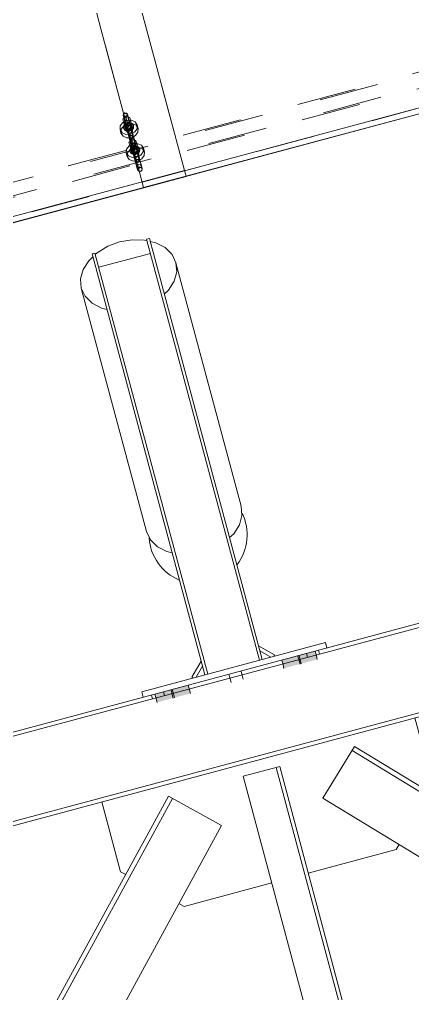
# Model space of a CAD drawing. Header units: millimetres. Extents: x -753 to 90, y 56274 to 56868.
# Drawn here: x -632.87 to -619.64, y 56662.28 to 56695.05 of the extents above; entities that cross this region are included whole.
import ezdxf

# ---------------------------------------------------------------- set-up
doc = ezdxf.new("R2010")
doc.units = ezdxf.units.MM
doc.linetypes.add('XKITLINE00', pattern=[0])
doc.linetypes.add('XKITLINE02', pattern=[4, 2, -2])
doc.layers.add('Parafuso', color=3, linetype='Continuous', lineweight=0)
doc.layers.add('Peça', color=2, linetype='Continuous', lineweight=0)

# ---------------------------------------------------------------- blocks, each defined once
blk = doc.blocks.new('*A625')
at = {"layer": 'Peça', "color": 1, "linetype": 'XKITLINE00', "lineweight": 0}
for p, q in [((-400.079, 56733.508), (-663.982, 56662.797)), ((-663.982, 56662.66), (-400.045, 56733.38)), ((-663.982, 56659.786), (-399.326, 56730.699)), ((-663.982, 56659.65), (-399.292, 56730.572))]:
    blk.add_line(p, q, dxfattribs=at)
blk = doc.blocks.new('*A712')
at = {"layer": 'Peça', "color": 4, "linetype": 'XKITLINE00', "lineweight": 0}
for p, q in [((-630.397, 56701.484), (-631.71, 56701.133)), ((-630.397, 56701.484), (-630.397, 56701.484)), ((-630.397, 56701.484), (-627.312, 56689.969)), ((-631.863, 56701.092), (-641.988, 56698.379)), ((-642.14, 56698.338), (-650.991, 56695.967)), ((-650.991, 56695.967), (-650.99, 56695.967)), ((-650.991, 56695.967), (-650.968, 56695.882)), ((-650.967, 56695.881), (-650.944, 56695.796)), ((-650.944, 56695.796), (-650.715, 56694.94)), ((-650.715, 56694.94), (-650.647, 56694.686)), ((-650.647, 56694.686), (-650.572, 56694.404)), ((-650.572, 56694.404), (-650.489, 56694.095)), ((-650.489, 56694.095), (-650.302, 56693.397)), ((-650.302, 56693.397), (-649.133, 56689.035)), ((-647.905, 56684.452), (-627.312, 56689.969)), ((-647.856, 56684.266), (-627.262, 56689.783)), ((-627.26, 56689.777), (-642.671, 56685.648)), ((-627.312, 56689.969), (-627.262, 56689.783)), ((-627.26, 56689.777), (-627.262, 56689.783)), ((-649.133, 56689.035), (-648.973, 56688.437)), ((-648.973, 56688.437), (-648.808, 56687.82)), ((-648.808, 56687.82), (-648.637, 56687.182)), ((-648.637, 56687.182), (-648.461, 56686.526)), ((-648.461, 56686.526), (-648.281, 56685.852)), ((-648.281, 56685.852), (-647.856, 56684.266)), ((-643.49, 56685.429), (-647.854, 56684.26)), ((-647.854, 56684.26), (-647.856, 56684.266))]:
    blk.add_line(p, q, dxfattribs=at)
at = {"layer": 'Peça', "color": 7, "linetype": 'XKITLINE02', "lineweight": 0}
for p, q in [((-630.389, 56701.456), (-627.312, 56689.969)), ((-630.306, 56701.146), (-650.9, 56695.629)), ((-631.71, 56701.133), (-631.863, 56701.092)), ((-641.988, 56698.379), (-642.14, 56698.338)), ((-650.983, 56695.939), (-650.967, 56695.881)), ((-650.914, 56695.681), (-650.715, 56694.94)), ((-650.399, 56693.759), (-650.302, 56693.397)), ((-650.198, 56693.009), (-649.133, 56689.035)), ((-647.904, 56684.445), (-627.31, 56689.962)), ((-627.262, 56689.783), (-627.26, 56689.777)), ((-642.671, 56685.648), (-643.49, 56685.429)), ((-647.856, 56684.266), (-647.854, 56684.26))]:
    blk.add_line(p, q, dxfattribs=at)
blk = doc.blocks.new('*A738')
at = {"layer": 'Peça', "color": 1, "linetype": 'XKITLINE00', "lineweight": 0}
for p, q in [((-627.853, 56668.916), (-638.268, 56649.86)), ((-638.129, 56649.784), (-627.714, 56668.84)), ((-626.063, 56667.938), (-627.853, 56668.916)), ((-626.063, 56667.938), (-636.478, 56648.881)), ((-636.478, 56648.881), (-638.268, 56649.86))]:
    blk.add_line(p, q, dxfattribs=at)
blk = doc.blocks.new('*A739')
at = {"layer": 'Peça', "color": 1, "linetype": 'XKITLINE00', "lineweight": 0}
for p, q in [((-622.652, 56668.852), (-621.59, 56670.594)), ((-621.673, 56670.459), (-603.125, 56659.162)), ((-603.043, 56659.298), (-621.59, 56670.594)), ((-604.104, 56657.556), (-622.652, 56668.852)), ((-604.104, 56657.556), (-603.043, 56659.298))]:
    blk.add_line(p, q, dxfattribs=at)
blk = doc.blocks.new('*A747')
at = {"layer": 'Peça', "color": 1, "linetype": 'XKITLINE00', "lineweight": 0}
for p, q in [((-628.491, 56687.686), (-628.588, 56687.66)), ((-628.588, 56687.66), (-624.792, 56673.494)), ((-628.491, 56687.686), (-624.695, 56673.52)), ((-630.423, 56687.169), (-630.326, 56687.195)), ((-630.423, 56687.169), (-626.627, 56673.003)), ((-630.326, 56687.195), (-626.531, 56673.029)), ((-630.198, 56686.717), (-628.46, 56687.182))]:
    blk.add_line(p, q, dxfattribs=at)
blk = doc.blocks.new('*A748')
at = {"layer": 'Peça', "color": 1, "linetype": 'XKITLINE00', "lineweight": 0}
for p, q in [((-629.898, 56687.422), (-629.495, 56687.571)), ((-629.495, 56687.571), (-629.073, 56687.643)), ((-629.073, 56687.643), (-628.658, 56687.633)), ((-628.658, 56687.633), (-628.575, 56687.613)), ((-628.464, 56687.587), (-628.28, 56687.543)), ((-628.28, 56687.543), (-627.964, 56687.377)), ((-630.314, 56687.148), (-630.252, 56687.206)), ((-630.252, 56687.206), (-629.898, 56687.422)), ((-627.964, 56687.377), (-627.732, 56687.148)), ((-627.732, 56687.148), (-627.6, 56686.871)), ((-630.725, 56686.637), (-630.534, 56686.939)), ((-630.534, 56686.939), (-630.396, 56687.069)), ((-627.6, 56686.871), (-627.576, 56686.565)), ((-625.404, 56678.675), (-627.6, 56686.871)), ((-630.811, 56686.323), (-630.725, 56686.637)), ((-627.576, 56686.565), (-627.662, 56686.25)), ((-630.787, 56686.017), (-630.811, 56686.323)), ((-627.662, 56686.25), (-627.853, 56685.949)), ((-630.655, 56685.74), (-630.787, 56686.017)), ((-628.591, 56677.821), (-630.787, 56686.017)), ((-627.853, 56685.949), (-627.991, 56685.818)), ((-630.423, 56685.511), (-630.655, 56685.74)), ((-630.107, 56685.345), (-630.423, 56685.511)), ((-629.922, 56685.301), (-630.107, 56685.345)), ((-625.38, 56678.368), (-625.404, 56678.675)), ((-625.466, 56678.054), (-625.38, 56678.368)), ((-625.657, 56677.753), (-625.466, 56678.054)), ((-628.591, 56677.821), (-628.459, 56677.544)), ((-625.794, 56677.622), (-625.657, 56677.753)), ((-628.459, 56677.544), (-628.227, 56677.314)), ((-628.227, 56677.314), (-627.911, 56677.149)), ((-627.911, 56677.149), (-627.726, 56677.105))]:
    blk.add_line(p, q, dxfattribs=at)
blk = doc.blocks.new('*A749')
at = {"layer": 'Parafuso', "color": 7, "linetype": 'XKITLINE02', "lineweight": 0}
for p, q in [((-623.207, 56673.722), (-623.173, 56673.595)), ((-622.801, 56673.831), (-622.767, 56673.704)), ((-628.017, 56672.434), (-627.983, 56672.306)), ((-628.423, 56672.325), (-628.389, 56672.197))]:
    blk.add_line(p, q, dxfattribs=at)
blk = doc.blocks.new('*A750')
at = {"layer": 'Parafuso', "color": 7, "linetype": 'XKITLINE02', "lineweight": 0}
for p, q in [((-623.207, 56673.722), (-623.173, 56673.595)), ((-622.801, 56673.831), (-622.767, 56673.704)), ((-628.017, 56672.434), (-627.983, 56672.306)), ((-628.423, 56672.325), (-628.389, 56672.197))]:
    blk.add_line(p, q, dxfattribs=at)
blk = doc.blocks.new('*A754')
at = {"layer": 'Peça', "color": 1, "linetype": 'XKITLINE00', "lineweight": 0}
for p, q in [((-624.82, 56673.984), (-624.278, 56673.671)), ((-624.773, 56673.811), (-624.405, 56673.598)), ((-624.278, 56673.671), (-624.304, 56673.625)), ((-627.064, 56672.924), (-626.751, 56673.466)), ((-626.917, 56672.925), (-626.705, 56673.293)), ((-627.018, 56672.898), (-627.064, 56672.924))]:
    blk.add_line(p, q, dxfattribs=at)
blk = doc.blocks.new('*A755')
at = {"layer": 'Peça', "color": 1, "linetype": 'XKITLINE00', "lineweight": 0}
for start, end in [(322.6823, 26.3736), (183.6257, 247.317)]:
    blk.add_arc((-626.854, 56677.714), 1.65, start, end, dxfattribs=at)
blk = doc.blocks.new('*A756')
at = {"layer": 'Peça', "color": 1, "linetype": 'XKITLINE00', "lineweight": 0}
for p, q in [((-622.57, 56674.09), (-628.752, 56672.433)), ((-622.521, 56673.906), (-622.57, 56674.09)), ((-628.703, 56672.25), (-628.752, 56672.433))]:
    blk.add_line(p, q, dxfattribs=at)
blk = doc.blocks.new('*A846')
at = {"layer": 'Parafuso'}
for points in [[(-628.267, 56672.201), (-628.308, 56672.356), (-627.767, 56672.501), (-627.726, 56672.346)], [(-627.685, 56672.357), (-627.727, 56672.511), (-627.186, 56672.656), (-627.145, 56672.502)], [(-627.652, 56672.234), (-627.685, 56672.357), (-627.145, 56672.502), (-627.112, 56672.379)], [(-628.234, 56672.078), (-628.267, 56672.201), (-627.726, 56672.346), (-627.693, 56672.223)]]:
    blk.add_hatch(color=7, dxfattribs=at).paths.add_polyline_path(points, flags=17)
at = {"layer": 'Parafuso', "color": 7, "linetype": 'XKITLINE00', "lineweight": 0}
for p, q in [((-627.767, 56672.501), (-627.726, 56672.346)), ((-627.727, 56672.511), (-627.685, 56672.357)), ((-627.186, 56672.656), (-627.145, 56672.502)), ((-627.145, 56672.502), (-627.112, 56672.379)), ((-628.308, 56672.356), (-628.267, 56672.201)), ((-628.267, 56672.201), (-628.234, 56672.078)), ((-627.726, 56672.346), (-627.693, 56672.223)), ((-627.685, 56672.357), (-627.652, 56672.234))]:
    blk.add_line(p, q, dxfattribs=at)
blk = doc.blocks.new('*A878')
at = {"layer": 'Peça', "color": 1, "linetype": 'XKITLINE00', "lineweight": 0}
for p, q in [((-618.924, 56669.205), (-619.554, 56671.554)), ((-619.028, 56669.034), (-618.924, 56669.205)), ((-630.097, 56668.729), (-629.468, 56666.38)), ((-623.147, 56666.329), (-620.193, 56667.121)), ((-620.193, 56667.121), (-620.089, 56667.291)), ((-629.468, 56666.38), (-629.292, 56666.284)), ((-627.326, 56665.209), (-624.373, 56666.001)), ((-627.502, 56665.305), (-627.326, 56665.209))]:
    blk.add_line(p, q, dxfattribs=at)
blk = doc.blocks.new('*A895')
at = {"layer": 'Peça', "color": 7, "linetype": 'XKITLINE02', "lineweight": 0}
for p, q in [((-605.364, 56697.008), (-642.842, 56686.966)), ((-642.815, 56687.02), (-605.414, 56697.04)), ((-605.416, 56697.017), (-605.398, 56697.028)), ((-605.382, 56696.981), (-605.416, 56697.017)), ((-605.414, 56697.04), (-605.393, 56697.008)), ((-605.398, 56697.028), (-605.414, 56697.04)), ((-605.414, 56697.04), (-605.369, 56697.029)), ((-605.393, 56697.008), (-605.409, 56696.99)), ((-605.409, 56696.99), (-605.372, 56696.944)), ((-605.393, 56696.933), (-605.382, 56696.981)), ((-605.372, 56696.944), (-605.381, 56696.886)), ((-605.243, 56696.556), (-605.369, 56697.029)), ((-605.393, 56696.933), (-605.365, 56696.906)), ((-605.381, 56696.886), (-605.353, 56696.857)), ((-605.352, 56696.809), (-605.365, 56696.906)), ((-605.353, 56696.857), (-605.338, 56696.755)), ((-605.314, 56696.713), (-605.352, 56696.809)), ((-605.338, 56696.755), (-605.301, 56696.664)), ((-605.324, 56696.674), (-605.314, 56696.713)), ((-605.287, 56696.628), (-605.324, 56696.674)), ((-605.301, 56696.664), (-605.312, 56696.627)), ((-605.312, 56696.627), (-605.277, 56696.591)), ((-605.296, 56696.57), (-605.287, 56696.628)), ((-605.248, 56696.577), (-642.727, 56686.536)), ((-642.676, 56686.503), (-605.276, 56696.524)), ((-605.296, 56696.57), (-605.274, 56696.563)), ((-605.277, 56696.591), (-605.289, 56696.543)), ((-605.289, 56696.543), (-605.268, 56696.542)), ((-605.276, 56696.524), (-605.274, 56696.563)), ((-605.276, 56696.524), (-605.243, 56696.556)), ((-605.268, 56696.542), (-605.276, 56696.524)), ((-642.848, 56686.987), (-642.815, 56687.02)), ((-642.848, 56686.987), (-642.721, 56686.515)), ((-642.815, 56687.02), (-642.822, 56687.001)), ((-642.822, 56687.001), (-642.801, 56687.001)), ((-642.817, 56686.981), (-642.815, 56687.02)), ((-642.794, 56686.974), (-642.817, 56686.981)), ((-642.801, 56687.001), (-642.813, 56686.952)), ((-642.813, 56686.952), (-642.778, 56686.916)), ((-642.803, 56686.915), (-642.794, 56686.974)), ((-642.766, 56686.869), (-642.803, 56686.915)), ((-642.778, 56686.916), (-642.789, 56686.879)), ((-642.789, 56686.879), (-642.753, 56686.789)), ((-642.776, 56686.83), (-642.766, 56686.869)), ((-642.738, 56686.734), (-642.776, 56686.83)), ((-642.753, 56686.789), (-642.738, 56686.686)), ((-642.725, 56686.637), (-642.738, 56686.734)), ((-642.738, 56686.686), (-642.709, 56686.658)), ((-642.727, 56686.536), (-642.731, 56686.553)), ((-642.697, 56686.611), (-642.725, 56686.637)), ((-642.721, 56686.515), (-642.676, 56686.503)), ((-642.709, 56686.658), (-642.718, 56686.599)), ((-642.718, 56686.599), (-642.681, 56686.553)), ((-642.709, 56686.562), (-642.697, 56686.611)), ((-642.674, 56686.526), (-642.709, 56686.562)), ((-642.681, 56686.553), (-642.697, 56686.536)), ((-642.697, 56686.536), (-642.676, 56686.503)), ((-642.692, 56686.515), (-642.674, 56686.526)), ((-642.676, 56686.503), (-642.692, 56686.515))]:
    blk.add_line(p, q, dxfattribs=at)
blk = doc.blocks.new('*A898')
at = {"layer": 'Peça', "color": 7, "linetype": 'XKITLINE02', "lineweight": 0}
for p, q in [((-605.364, 56697.008), (-642.842, 56686.966)), ((-642.815, 56687.02), (-605.414, 56697.04)), ((-605.398, 56697.028), (-605.416, 56697.017)), ((-605.416, 56697.017), (-605.382, 56696.981)), ((-605.414, 56697.04), (-605.398, 56697.028)), ((-605.393, 56697.008), (-605.414, 56697.04)), ((-605.414, 56697.04), (-605.369, 56697.029)), ((-605.409, 56696.99), (-605.393, 56697.008)), ((-605.372, 56696.944), (-605.409, 56696.99)), ((-605.382, 56696.981), (-605.393, 56696.933)), ((-605.381, 56696.886), (-605.372, 56696.944)), ((-605.243, 56696.556), (-605.369, 56697.029)), ((-605.393, 56696.933), (-605.365, 56696.906)), ((-605.353, 56696.857), (-605.381, 56696.886)), ((-605.365, 56696.906), (-605.352, 56696.809)), ((-605.338, 56696.755), (-605.353, 56696.857)), ((-605.352, 56696.809), (-605.314, 56696.713)), ((-605.301, 56696.664), (-605.338, 56696.755)), ((-605.314, 56696.713), (-605.324, 56696.674)), ((-605.324, 56696.674), (-605.287, 56696.628)), ((-605.312, 56696.627), (-605.301, 56696.664)), ((-605.277, 56696.591), (-605.312, 56696.627)), ((-605.287, 56696.628), (-605.296, 56696.57)), ((-605.248, 56696.577), (-642.727, 56686.536)), ((-642.676, 56686.503), (-605.276, 56696.524)), ((-605.296, 56696.57), (-605.274, 56696.563)), ((-605.289, 56696.543), (-605.277, 56696.591)), ((-605.268, 56696.542), (-605.289, 56696.543)), ((-605.274, 56696.563), (-605.276, 56696.524)), ((-605.276, 56696.524), (-605.243, 56696.556)), ((-605.276, 56696.524), (-605.268, 56696.542)), ((-642.848, 56686.987), (-642.815, 56687.02)), ((-642.848, 56686.987), (-642.721, 56686.515)), ((-642.822, 56687.001), (-642.815, 56687.02)), ((-642.801, 56687.001), (-642.822, 56687.001)), ((-642.815, 56687.02), (-642.817, 56686.981)), ((-642.817, 56686.981), (-642.794, 56686.974)), ((-642.813, 56686.952), (-642.801, 56687.001)), ((-642.779, 56686.916), (-642.813, 56686.952)), ((-642.794, 56686.974), (-642.803, 56686.915)), ((-642.803, 56686.915), (-642.766, 56686.869)), ((-642.789, 56686.879), (-642.779, 56686.916)), ((-642.753, 56686.788), (-642.789, 56686.879)), ((-642.766, 56686.869), (-642.776, 56686.83)), ((-642.776, 56686.83), (-642.738, 56686.734)), ((-642.738, 56686.686), (-642.753, 56686.788)), ((-642.738, 56686.734), (-642.725, 56686.637)), ((-642.709, 56686.658), (-642.738, 56686.686)), ((-642.725, 56686.637), (-642.697, 56686.611)), ((-642.721, 56686.515), (-642.676, 56686.503)), ((-642.718, 56686.599), (-642.709, 56686.658)), ((-642.681, 56686.553), (-642.718, 56686.599)), ((-642.697, 56686.611), (-642.709, 56686.562)), ((-642.709, 56686.562), (-642.674, 56686.526)), ((-642.697, 56686.536), (-642.681, 56686.553)), ((-642.676, 56686.503), (-642.697, 56686.536)), ((-642.674, 56686.526), (-642.692, 56686.515)), ((-642.692, 56686.515), (-642.676, 56686.503))]:
    blk.add_line(p, q, dxfattribs=at)
blk = doc.blocks.new('*A937')
at = {"layer": 'Peça', "color": 1, "linetype": 'XKITLINE00', "lineweight": 0}
for p, q in [((-625.335, 56669.591), (-624.109, 56669.92)), ((-619.8, 56653.35), (-624.231, 56669.887)), ((-619.678, 56653.383), (-624.109, 56669.92)), ((-620.904, 56653.054), (-625.335, 56669.591)), ((-620.904, 56653.054), (-619.678, 56653.383))]:
    blk.add_line(p, q, dxfattribs=at)
blk = doc.blocks.new('*A945')
at = {"layer": 'Parafuso', "color": 7, "linetype": 'XKITLINE02', "lineweight": 0}
for p, q in [((-625.815, 56673.024), (-625.774, 56672.869)), ((-625.815, 56673.024), (-625.774, 56672.869)), ((-625.409, 56673.132), (-625.368, 56672.978)), ((-625.409, 56673.132), (-625.368, 56672.978)), ((-625.774, 56672.869), (-625.741, 56672.746)), ((-625.774, 56672.869), (-625.741, 56672.746)), ((-625.368, 56672.978), (-625.335, 56672.855)), ((-625.368, 56672.978), (-625.335, 56672.855))]:
    blk.add_line(p, q, dxfattribs=at)
blk = doc.blocks.new('*A946')
at = {"layer": 'Parafuso', "color": 7, "linetype": 'XKITLINE02', "lineweight": 0}
for p, q in [((-625.815, 56673.024), (-625.774, 56672.869)), ((-625.815, 56673.024), (-625.774, 56672.869)), ((-625.409, 56673.132), (-625.368, 56672.978)), ((-625.409, 56673.132), (-625.368, 56672.978)), ((-625.774, 56672.869), (-625.741, 56672.746)), ((-625.774, 56672.869), (-625.741, 56672.746)), ((-625.368, 56672.978), (-625.335, 56672.855)), ((-625.368, 56672.978), (-625.335, 56672.855))]:
    blk.add_line(p, q, dxfattribs=at)
blk = doc.blocks.new('*A948')
at = {"layer": 'Parafuso'}
for points in [[(-622.916, 56673.8), (-622.875, 56673.646), (-623.416, 56673.501), (-623.457, 56673.655)], [(-623.498, 56673.645), (-623.456, 56673.49), (-623.997, 56673.345), (-624.038, 56673.5)], [(-623.456, 56673.49), (-623.423, 56673.367), (-623.964, 56673.222), (-623.997, 56673.345)], [(-622.875, 56673.646), (-622.842, 56673.523), (-623.383, 56673.378), (-623.416, 56673.501)]]:
    blk.add_hatch(color=7, dxfattribs=at).paths.add_polyline_path(points, flags=17)
at = {"layer": 'Parafuso', "color": 7, "linetype": 'XKITLINE00', "lineweight": 0}
for p, q in [((-622.916, 56673.8), (-622.875, 56673.646)), ((-624.038, 56673.5), (-623.997, 56673.345)), ((-623.997, 56673.345), (-623.964, 56673.222)), ((-623.498, 56673.645), (-623.456, 56673.49)), ((-623.457, 56673.655), (-623.416, 56673.501)), ((-623.456, 56673.49), (-623.423, 56673.367)), ((-623.416, 56673.501), (-623.383, 56673.378)), ((-622.875, 56673.646), (-622.842, 56673.523))]:
    blk.add_line(p, q, dxfattribs=at)
blk = doc.blocks.new('*A980')
at = {"layer": 'Peça', "color": 4, "linetype": 'XKITLINE00', "lineweight": 0}
for p, q in [((-629.168, 56691.122), (-629.179, 56691.074)), ((-629.179, 56691.074), (-629.128, 56690.885)), ((-629.179, 56691.074), (-629.145, 56691.038)), ((-629.119, 56691.154), (-629.168, 56691.122)), ((-629.161, 56691.079), (-629.152, 56691.115)), ((-629.135, 56691.052), (-629.161, 56691.079)), ((-629.152, 56691.115), (-629.115, 56691.139)), ((-629.091, 56691.049), (-629.135, 56691.052)), ((-629.06, 56691.151), (-629.119, 56691.154)), ((-629.115, 56691.139), (-629.07, 56691.137)), ((-629.053, 56691.074), (-629.091, 56691.049)), ((-629.087, 56691.035), (-629.037, 56691.067)), ((-629.07, 56691.137), (-629.045, 56691.11)), ((-629.026, 56691.115), (-629.06, 56691.151)), ((-629.045, 56691.11), (-629.053, 56691.074)), ((-629.037, 56691.067), (-629.026, 56691.115)), ((-629.026, 56691.115), (-628.976, 56690.926)), ((-629.145, 56691.038), (-629.087, 56691.035))]:
    blk.add_line(p, q, dxfattribs=at)
at = {"layer": 'Peça', "color": 7, "linetype": 'XKITLINE02', "lineweight": 0}
for p, q in [((-629.161, 56691.079), (-628.949, 56690.289)), ((-629.045, 56691.11), (-628.833, 56690.32)), ((-629.128, 56690.973), (-629.139, 56690.925)), ((-629.139, 56690.925), (-628.891, 56689.999)), ((-629.139, 56690.925), (-629.106, 56690.89)), ((-629.079, 56691.005), (-629.128, 56690.973)), ((-629.128, 56690.885), (-629.022, 56690.487)), ((-629.106, 56690.89), (-629.047, 56690.887)), ((-629.02, 56691.002), (-629.079, 56691.005)), ((-629.047, 56690.887), (-628.998, 56690.918)), ((-628.987, 56690.966), (-629.02, 56691.002)), ((-628.998, 56690.918), (-628.987, 56690.966)), ((-628.987, 56690.966), (-628.738, 56690.04)), ((-628.976, 56690.926), (-628.869, 56690.528)), ((-628.949, 56690.289), (-628.947, 56690.297)), ((-628.949, 56690.289), (-628.923, 56690.261)), ((-628.947, 56690.297), (-628.94, 56690.325)), ((-628.903, 56690.349), (-628.94, 56690.325)), ((-628.923, 56690.261), (-628.879, 56690.259)), ((-628.858, 56690.347), (-628.903, 56690.349)), ((-628.883, 56690.059), (-628.891, 56689.999)), ((-628.835, 56690.096), (-628.883, 56690.059)), ((-628.879, 56690.259), (-628.841, 56690.283)), ((-628.839, 56690.326), (-628.858, 56690.347)), ((-628.841, 56690.283), (-628.833, 56690.32)), ((-628.833, 56690.32), (-628.839, 56690.326)), ((-628.775, 56690.088), (-628.835, 56690.096)), ((-628.738, 56690.04), (-628.775, 56690.088)), ((-628.738, 56690.04), (-628.743, 56690.059)), ((-628.891, 56689.999), (-628.896, 56690.018)), ((-628.854, 56689.952), (-628.891, 56689.999)), ((-628.854, 56689.952), (-628.794, 56689.944)), ((-628.794, 56689.944), (-628.746, 56689.981)), ((-628.746, 56689.981), (-628.738, 56690.04))]:
    blk.add_line(p, q, dxfattribs=at)
blk = doc.blocks.new('*A981')
at = {"layer": 'Peça', "color": 7, "linetype": 'XKITLINE02', "lineweight": 0}
for p, q in [((-629.381, 56691.828), (-629.37, 56691.878)), ((-629.381, 56691.828), (-628.889, 56689.993)), ((-629.347, 56691.79), (-629.381, 56691.828)), ((-629.37, 56691.878), (-629.321, 56691.91)), ((-629.354, 56691.871), (-629.363, 56691.833)), ((-629.165, 56691.095), (-629.363, 56691.833)), ((-629.363, 56691.833), (-629.337, 56691.804)), ((-629.317, 56691.895), (-629.354, 56691.871)), ((-629.288, 56691.787), (-629.347, 56691.79)), ((-629.337, 56691.804), (-629.292, 56691.802)), ((-629.321, 56691.91), (-629.262, 56691.907)), ((-629.273, 56691.893), (-629.317, 56691.895)), ((-629.292, 56691.802), (-629.255, 56691.826)), ((-629.239, 56691.819), (-629.288, 56691.787)), ((-629.247, 56691.864), (-629.273, 56691.893)), ((-629.262, 56691.907), (-629.228, 56691.869)), ((-629.255, 56691.826), (-629.247, 56691.864)), ((-629.049, 56691.126), (-629.247, 56691.864)), ((-629.228, 56691.869), (-629.239, 56691.819)), ((-629.228, 56691.869), (-628.737, 56690.034)), ((-629.165, 56691.095), (-629.157, 56691.133)), ((-629.139, 56691.066), (-629.165, 56691.095)), ((-629.157, 56691.133), (-629.119, 56691.157)), ((-629.094, 56691.063), (-629.139, 56691.066)), ((-629.119, 56691.157), (-629.075, 56691.154)), ((-629.057, 56691.088), (-629.094, 56691.063)), ((-629.075, 56691.154), (-629.049, 56691.126)), ((-629.049, 56691.126), (-629.057, 56691.088)), ((-628.915, 56690.088), (-628.904, 56690.138)), ((-628.881, 56690.05), (-628.915, 56690.088)), ((-628.904, 56690.138), (-628.855, 56690.17)), ((-628.833, 56690.089), (-628.881, 56690.052)), ((-628.855, 56690.17), (-628.796, 56690.167)), ((-628.773, 56690.081), (-628.833, 56690.089)), ((-628.773, 56690.079), (-628.822, 56690.047)), ((-628.796, 56690.167), (-628.762, 56690.129)), ((-628.762, 56690.129), (-628.773, 56690.079)), ((-628.737, 56690.034), (-628.773, 56690.081)), ((-628.881, 56690.052), (-628.889, 56689.993)), ((-628.889, 56689.993), (-628.853, 56689.946)), ((-628.822, 56690.047), (-628.881, 56690.05)), ((-628.853, 56689.946), (-628.793, 56689.938)), ((-628.793, 56689.938), (-628.745, 56689.975)), ((-628.745, 56689.975), (-628.737, 56690.034))]:
    blk.add_line(p, q, dxfattribs=at)
blk = doc.blocks.new('*A989')
at = {"layer": 'Peça', "color": 4, "linetype": 'XKITLINE00', "lineweight": 0}
for p, q in [((-629.147, 56690.954), (-629.182, 56690.926)), ((-629.182, 56690.926), (-629.154, 56690.822)), ((-629.024, 56690.801), (-629.154, 56690.822)), ((-629.154, 56690.822), (-629.121, 56690.7)), ((-629.024, 56690.801), (-628.922, 56690.884)), ((-628.991, 56690.68), (-629.024, 56690.801)), ((-628.994, 56690.995), (-628.95, 56690.988)), ((-628.889, 56690.763), (-628.991, 56690.68)), ((-628.95, 56690.988), (-628.889, 56690.763)), ((-628.991, 56690.68), (-629.121, 56690.7))]:
    blk.add_line(p, q, dxfattribs=at)
at = {"layer": 'Peça', "color": 7, "linetype": 'XKITLINE02', "lineweight": 0}
for p, q in [((-629.149, 56690.804), (-629.047, 56690.888)), ((-629.08, 56691.009), (-629.147, 56690.954)), ((-629.047, 56690.888), (-629.08, 56691.009)), ((-629.08, 56691.009), (-628.994, 56690.995)), ((-629.047, 56690.888), (-628.917, 56690.867))]:
    blk.add_line(p, q, dxfattribs=at)
blk = doc.blocks.new('*A990')
at = {"layer": 'Peça', "color": 7, "linetype": 'XKITLINE02', "lineweight": 0}
for p, q in [((-629.047, 56690.888), (-629.149, 56690.804)), ((-629.121, 56690.7), (-629.149, 56690.804)), ((-629.149, 56690.804), (-629.121, 56690.7)), ((-629.117, 56690.683), (-629.015, 56690.766)), ((-629.015, 56690.766), (-629.047, 56690.888)), ((-628.917, 56690.867), (-629.047, 56690.888)), ((-629.015, 56690.766), (-628.885, 56690.745)), ((-628.917, 56690.867), (-628.889, 56690.763))]:
    blk.add_line(p, q, dxfattribs=at)
at = {"layer": 'Peça', "color": 4, "linetype": 'XKITLINE00', "lineweight": 0}
for p, q in [((-628.991, 56690.68), (-628.889, 56690.763)), ((-628.889, 56690.763), (-628.857, 56690.641)), ((-628.991, 56690.68), (-629.121, 56690.7)), ((-629.121, 56690.7), (-629.089, 56690.579)), ((-628.959, 56690.558), (-629.089, 56690.579)), ((-628.959, 56690.558), (-628.991, 56690.68)), ((-628.857, 56690.641), (-628.959, 56690.558))]:
    blk.add_line(p, q, dxfattribs=at)
blk = doc.blocks.new('*A991')
at = {"layer": 'Peça', "color": 4, "linetype": 'XKITLINE00', "lineweight": 0}
for p, q in [((-629.125, 56690.715), (-629.146, 56690.688)), ((-628.893, 56690.777), (-628.862, 56690.764)), ((-628.823, 56690.706), (-628.862, 56690.764)), ((-629.146, 56690.688), (-629.151, 56690.618)), ((-629.146, 56690.599), (-629.151, 56690.618)), ((-629.151, 56690.618), (-629.112, 56690.56)), ((-629.107, 56690.541), (-629.146, 56690.599)), ((-629.112, 56690.56), (-629.039, 56690.529)), ((-629.034, 56690.51), (-629.107, 56690.541)), ((-629.039, 56690.529), (-628.953, 56690.534)), ((-628.947, 56690.515), (-629.034, 56690.51)), ((-628.953, 56690.534), (-628.875, 56690.573)), ((-628.87, 56690.554), (-628.947, 56690.515)), ((-628.875, 56690.573), (-628.827, 56690.636)), ((-628.822, 56690.617), (-628.87, 56690.554)), ((-628.827, 56690.636), (-628.823, 56690.706)), ((-628.817, 56690.687), (-628.823, 56690.706)), ((-628.817, 56690.687), (-628.822, 56690.617))]:
    blk.add_line(p, q, dxfattribs=at)
at = {"layer": 'Peça', "color": 7, "linetype": 'XKITLINE02', "lineweight": 0}
for p, q in [((-629.141, 56690.668), (-629.093, 56690.731)), ((-629.098, 56690.75), (-629.125, 56690.715)), ((-629.021, 56690.79), (-629.098, 56690.75)), ((-629.093, 56690.731), (-629.016, 56690.77)), ((-629.046, 56690.709), (-629.028, 56690.718)), ((-629.028, 56690.718), (-629.005, 56690.73)), ((-628.934, 56690.794), (-629.021, 56690.79)), ((-629.016, 56690.77), (-628.929, 56690.775)), ((-629.005, 56690.73), (-628.959, 56690.732)), ((-628.959, 56690.732), (-628.921, 56690.716)), ((-628.934, 56690.794), (-628.893, 56690.777)), ((-628.929, 56690.775), (-628.856, 56690.744)), ((-628.921, 56690.716), (-628.9, 56690.685)), ((-628.856, 56690.744), (-628.817, 56690.687)), ((-629.146, 56690.599), (-629.141, 56690.668)), ((-629.074, 56690.639), (-629.071, 56690.676)), ((-629.068, 56690.619), (-629.074, 56690.639)), ((-629.053, 56690.608), (-629.074, 56690.639)), ((-629.071, 56690.676), (-629.046, 56690.709)), ((-629.066, 56690.656), (-629.068, 56690.619)), ((-629.068, 56690.619), (-629.048, 56690.589)), ((-629.041, 56690.689), (-629.066, 56690.656)), ((-629.015, 56690.592), (-629.053, 56690.608)), ((-629.048, 56690.589), (-629.009, 56690.572)), ((-629.041, 56690.689), (-629.023, 56690.698)), ((-629.023, 56690.698), (-629, 56690.71)), ((-628.969, 56690.594), (-629.015, 56690.592)), ((-629.009, 56690.572), (-628.963, 56690.575)), ((-628.954, 56690.713), (-629, 56690.71)), ((-628.928, 56690.615), (-628.969, 56690.594)), ((-628.963, 56690.575), (-628.922, 56690.596)), ((-628.915, 56690.696), (-628.954, 56690.713)), ((-628.902, 56690.648), (-628.928, 56690.615)), ((-628.922, 56690.596), (-628.897, 56690.629)), ((-628.895, 56690.666), (-628.915, 56690.696)), ((-628.9, 56690.685), (-628.902, 56690.648)), ((-628.895, 56690.666), (-628.9, 56690.685)), ((-628.897, 56690.629), (-628.895, 56690.666))]:
    blk.add_line(p, q, dxfattribs=at)
blk = doc.blocks.new('*A1018')
at = {"layer": 'Peça', "color": 4, "linetype": 'XKITLINE00', "lineweight": 0}
for p, q in [((-611.308, 56706.598), (-621.433, 56703.886)), ((-611.231, 56706.613), (-608.565, 56696.661)), ((-621.585, 56703.845), (-631.71, 56701.133)), ((-631.825, 56701.096), (-631.803, 56701.016)), ((-631.803, 56701.015), (-631.75, 56700.815)), ((-631.75, 56700.815), (-631.612, 56700.302)), ((-631.612, 56700.302), (-631.551, 56700.074)), ((-631.551, 56700.074), (-631.407, 56699.538)), ((-631.407, 56699.538), (-631.325, 56699.229)), ((-631.325, 56699.229), (-630.923, 56697.73)), ((-630.923, 56697.73), (-630.806, 56697.292)), ((-630.806, 56697.292), (-630.415, 56695.833)), ((-630.415, 56695.833), (-630.124, 56694.745)), ((-608.335, 56695.803), (-608.098, 56694.917)), ((-628.741, 56689.586), (-608.147, 56695.103)), ((-630.124, 56694.745), (-629.473, 56692.316)), ((-628.692, 56689.4), (-608.098, 56694.917)), ((-628.69, 56689.394), (-608.096, 56694.911)), ((-608.096, 56694.911), (-608.098, 56694.917)), ((-629.473, 56692.316), (-629.297, 56691.66)), ((-629.297, 56691.66), (-629.155, 56691.13)), ((-628.931, 56690.293), (-628.692, 56689.4)), ((-628.69, 56689.394), (-628.692, 56689.4))]:
    blk.add_line(p, q, dxfattribs=at)
at = {"layer": 'Peça', "color": 7, "linetype": 'XKITLINE02', "lineweight": 0}
for p, q in [((-611.233, 56706.618), (-611.308, 56706.598)), ((-611.233, 56706.618), (-611.231, 56706.613)), ((-611.233, 56706.618), (-611.231, 56706.613)), ((-611.142, 56706.28), (-631.736, 56700.763)), ((-621.433, 56703.886), (-621.585, 56703.845)), ((-631.71, 56701.133), (-631.826, 56701.101)), ((-631.826, 56701.101), (-631.825, 56701.096)), ((-631.826, 56701.101), (-631.825, 56701.096)), ((-631.819, 56701.073), (-631.803, 56701.015)), ((-631.78, 56700.93), (-631.75, 56700.815)), ((-631.711, 56700.672), (-631.612, 56700.302)), ((-631.483, 56699.82), (-631.407, 56699.538)), ((-631.235, 56698.893), (-630.923, 56697.73)), ((-630.682, 56696.83), (-630.415, 56695.833)), ((-608.565, 56696.661), (-608.335, 56695.803)), ((-608.337, 56695.811), (-608.335, 56695.803)), ((-630.272, 56695.3), (-630.124, 56694.745)), ((-628.739, 56689.579), (-608.146, 56695.096)), ((-608.098, 56694.917), (-608.096, 56694.911)), ((-629.969, 56694.169), (-629.473, 56692.316)), ((-629.155, 56691.13), (-628.931, 56690.293)), ((-628.931, 56690.294), (-628.931, 56690.293)), ((-628.692, 56689.4), (-628.69, 56689.394))]:
    blk.add_line(p, q, dxfattribs=at)
blk = doc.blocks.new('*A1026')
at = {"layer": 'Peça', "color": 4, "linetype": 'XKITLINE00', "lineweight": 0}
for p, q in [((-629.179, 56690.799), (-629.263, 56690.688)), ((-629.151, 56690.813), (-629.179, 56690.799)), ((-628.889, 56690.876), (-628.92, 56690.875)), ((-628.761, 56690.822), (-628.889, 56690.876)), ((-628.692, 56690.72), (-628.761, 56690.822)), ((-628.7, 56690.597), (-628.692, 56690.72)), ((-628.659, 56690.599), (-628.692, 56690.72)), ((-629.263, 56690.688), (-629.271, 56690.565)), ((-629.239, 56690.443), (-629.271, 56690.565)), ((-629.271, 56690.565), (-629.202, 56690.463)), ((-629.17, 56690.341), (-629.239, 56690.443)), ((-629.202, 56690.463), (-629.074, 56690.409)), ((-629.074, 56690.409), (-628.921, 56690.417)), ((-628.921, 56690.417), (-628.784, 56690.486)), ((-628.784, 56690.486), (-628.7, 56690.597)), ((-628.668, 56690.476), (-628.752, 56690.365)), ((-628.659, 56690.599), (-628.668, 56690.476)), ((-629.042, 56690.287), (-629.17, 56690.341)), ((-628.889, 56690.296), (-629.042, 56690.287)), ((-628.752, 56690.365), (-628.889, 56690.296))]:
    blk.add_line(p, q, dxfattribs=at)
at = {"layer": 'Peça', "color": 7, "linetype": 'XKITLINE02', "lineweight": 0}
for p, q in [((-629.042, 56690.868), (-629.151, 56690.813)), ((-629.146, 56690.677), (-629.009, 56690.746)), ((-629.047, 56690.695), (-629.002, 56690.718)), ((-628.92, 56690.875), (-629.042, 56690.868)), ((-629.009, 56690.746), (-628.856, 56690.755)), ((-629.002, 56690.718), (-628.951, 56690.72)), ((-628.951, 56690.72), (-628.908, 56690.702)), ((-628.856, 56690.755), (-628.728, 56690.701)), ((-629.239, 56690.443), (-629.23, 56690.566)), ((-629.23, 56690.566), (-629.146, 56690.677)), ((-629.078, 56690.617), (-629.075, 56690.658)), ((-629.046, 56690.495), (-629.078, 56690.617)), ((-629.055, 56690.583), (-629.078, 56690.617)), ((-629.075, 56690.658), (-629.047, 56690.695)), ((-629.012, 56690.565), (-629.055, 56690.583)), ((-629.043, 56690.536), (-629.046, 56690.495)), ((-629.046, 56690.495), (-629.023, 56690.461)), ((-629.015, 56690.573), (-629.043, 56690.536)), ((-629.023, 56690.461), (-628.98, 56690.443)), ((-628.969, 56690.596), (-629.015, 56690.573)), ((-628.961, 56690.567), (-629.012, 56690.565)), ((-628.98, 56690.443), (-628.929, 56690.446)), ((-628.918, 56690.599), (-628.969, 56690.596)), ((-628.916, 56690.59), (-628.961, 56690.567)), ((-628.929, 56690.446), (-628.883, 56690.469)), ((-628.875, 56690.581), (-628.918, 56690.599)), ((-628.888, 56690.627), (-628.916, 56690.59)), ((-628.908, 56690.702), (-628.885, 56690.668)), ((-628.885, 56690.668), (-628.888, 56690.627)), ((-628.852, 56690.547), (-628.885, 56690.668)), ((-628.883, 56690.469), (-628.855, 56690.506)), ((-628.852, 56690.547), (-628.875, 56690.581)), ((-628.855, 56690.506), (-628.852, 56690.547)), ((-628.728, 56690.701), (-628.659, 56690.599))]:
    blk.add_line(p, q, dxfattribs=at)
blk = doc.blocks.new('*A1027')
at = {"layer": 'Peça', "color": 7, "linetype": 'XKITLINE02', "lineweight": 0}
for p, q in [((-629.388, 56691.695), (-629.286, 56691.78)), ((-629.256, 56691.666), (-629.286, 56691.78)), ((-629.286, 56691.78), (-629.156, 56691.757)), ((-629.096, 56691.535), (-629.156, 56691.757)), ((-629.388, 56691.695), (-629.328, 56691.473)), ((-629.228, 56691.563), (-629.359, 56691.586)), ((-629.256, 56691.666), (-629.357, 56691.581)), ((-629.328, 56691.473), (-629.198, 56691.45)), ((-629.125, 56691.643), (-629.256, 56691.666)), ((-629.127, 56691.649), (-629.228, 56691.563)), ((-629.198, 56691.45), (-629.228, 56691.563)), ((-629.198, 56691.45), (-629.096, 56691.535))]:
    blk.add_line(p, q, dxfattribs=at)
blk = doc.blocks.new('*A1028')
at = {"layer": 'Peça', "color": 7, "linetype": 'XKITLINE02', "lineweight": 0}
for p, q in [((-629.357, 56691.581), (-629.256, 56691.666)), ((-629.357, 56691.581), (-629.298, 56691.359)), ((-629.198, 56691.45), (-629.328, 56691.473)), ((-629.225, 56691.553), (-629.327, 56691.468)), ((-629.225, 56691.553), (-629.256, 56691.666)), ((-629.256, 56691.666), (-629.125, 56691.643)), ((-629.095, 56691.53), (-629.225, 56691.553)), ((-629.096, 56691.535), (-629.198, 56691.45)), ((-629.167, 56691.336), (-629.198, 56691.45)), ((-629.167, 56691.336), (-629.066, 56691.421)), ((-629.066, 56691.421), (-629.125, 56691.643)), ((-629.298, 56691.359), (-629.167, 56691.336))]:
    blk.add_line(p, q, dxfattribs=at)
blk = doc.blocks.new('*A1029')
at = {"layer": 'Peça', "color": 7, "linetype": 'XKITLINE02', "lineweight": 0}
for p, q in [((-629.361, 56691.401), (-629.356, 56691.473)), ((-629.356, 56691.382), (-629.361, 56691.401)), ((-629.321, 56691.34), (-629.361, 56691.401)), ((-629.356, 56691.473), (-629.309, 56691.538)), ((-629.352, 56691.455), (-629.356, 56691.382)), ((-629.356, 56691.382), (-629.316, 56691.322)), ((-629.304, 56691.519), (-629.352, 56691.455)), ((-629.309, 56691.538), (-629.232, 56691.577)), ((-629.227, 56691.559), (-629.304, 56691.519)), ((-629.281, 56691.46), (-629.283, 56691.421)), ((-629.278, 56691.403), (-629.283, 56691.421)), ((-629.283, 56691.421), (-629.262, 56691.389)), ((-629.256, 56691.494), (-629.281, 56691.46)), ((-629.278, 56691.403), (-629.276, 56691.441)), ((-629.257, 56691.371), (-629.278, 56691.403)), ((-629.276, 56691.441), (-629.251, 56691.476)), ((-629.262, 56691.389), (-629.224, 56691.372)), ((-629.219, 56691.354), (-629.257, 56691.371)), ((-629.215, 56691.515), (-629.256, 56691.494)), ((-629.251, 56691.476), (-629.21, 56691.497)), ((-629.232, 56691.577), (-629.145, 56691.582)), ((-629.14, 56691.563), (-629.227, 56691.559)), ((-629.224, 56691.372), (-629.178, 56691.374)), ((-629.169, 56691.517), (-629.215, 56691.515)), ((-629.21, 56691.497), (-629.164, 56691.499)), ((-629.178, 56691.374), (-629.137, 56691.395)), ((-629.132, 56691.377), (-629.173, 56691.356)), ((-629.131, 56691.5), (-629.169, 56691.517)), ((-629.164, 56691.499), (-629.126, 56691.482)), ((-629.145, 56691.582), (-629.072, 56691.549)), ((-629.067, 56691.531), (-629.14, 56691.563)), ((-629.137, 56691.395), (-629.112, 56691.43)), ((-629.107, 56691.411), (-629.132, 56691.377)), ((-629.109, 56691.468), (-629.131, 56691.5)), ((-629.126, 56691.482), (-629.105, 56691.45)), ((-629.112, 56691.43), (-629.109, 56691.468)), ((-629.105, 56691.45), (-629.109, 56691.468)), ((-629.105, 56691.45), (-629.107, 56691.411)), ((-629.036, 56691.416), (-629.083, 56691.351)), ((-629.079, 56691.333), (-629.032, 56691.398)), ((-629.072, 56691.549), (-629.032, 56691.489)), ((-629.027, 56691.47), (-629.067, 56691.531)), ((-629.032, 56691.489), (-629.036, 56691.416)), ((-629.027, 56691.47), (-629.032, 56691.489)), ((-629.032, 56691.398), (-629.027, 56691.47)), ((-629.248, 56691.307), (-629.321, 56691.34)), ((-629.316, 56691.322), (-629.243, 56691.289)), ((-629.161, 56691.312), (-629.248, 56691.307)), ((-629.243, 56691.289), (-629.156, 56691.294)), ((-629.173, 56691.356), (-629.219, 56691.354)), ((-629.083, 56691.351), (-629.161, 56691.312)), ((-629.156, 56691.294), (-629.079, 56691.333))]:
    blk.add_line(p, q, dxfattribs=at)
blk = doc.blocks.new('*A1030')
at = {"layer": 'Peça', "color": 7, "linetype": 'XKITLINE02', "lineweight": 0}
for p, q in [((-629.481, 56691.349), (-629.474, 56691.476)), ((-629.474, 56691.476), (-629.391, 56691.591)), ((-629.36, 56691.477), (-629.443, 56691.363)), ((-629.391, 56691.591), (-629.254, 56691.661)), ((-629.224, 56691.547), (-629.36, 56691.477)), ((-629.286, 56691.443), (-629.288, 56691.4)), ((-629.258, 56691.287), (-629.288, 56691.4)), ((-629.288, 56691.4), (-629.265, 56691.365)), ((-629.258, 56691.481), (-629.286, 56691.443)), ((-629.212, 56691.505), (-629.258, 56691.481)), ((-629.254, 56691.661), (-629.101, 56691.668)), ((-629.228, 56691.368), (-629.182, 56691.391)), ((-629.071, 56691.555), (-629.224, 56691.547)), ((-629.161, 56691.507), (-629.212, 56691.505)), ((-629.182, 56691.391), (-629.131, 56691.393)), ((-629.171, 56691.348), (-629.125, 56691.372)), ((-629.118, 56691.488), (-629.161, 56691.507)), ((-629.131, 56691.393), (-629.088, 56691.374)), ((-629.125, 56691.372), (-629.097, 56691.41)), ((-629.095, 56691.452), (-629.118, 56691.488)), ((-629.101, 56691.668), (-628.972, 56691.611)), ((-629.097, 56691.41), (-629.095, 56691.452)), ((-629.065, 56691.339), (-629.095, 56691.452)), ((-629.088, 56691.374), (-629.065, 56691.339)), ((-628.942, 56691.497), (-629.071, 56691.555)), ((-628.909, 56691.376), (-628.992, 56691.262)), ((-628.972, 56691.611), (-628.902, 56691.504)), ((-628.871, 56691.39), (-628.942, 56691.497)), ((-628.902, 56691.504), (-628.909, 56691.376)), ((-628.871, 56691.39), (-628.902, 56691.504)), ((-628.879, 56691.263), (-628.871, 56691.39)), ((-629.451, 56691.235), (-629.481, 56691.349)), ((-629.411, 56691.242), (-629.481, 56691.349)), ((-629.443, 56691.363), (-629.451, 56691.235)), ((-629.451, 56691.235), (-629.381, 56691.128)), ((-629.282, 56691.185), (-629.411, 56691.242)), ((-629.381, 56691.128), (-629.252, 56691.071)), ((-629.129, 56691.192), (-629.282, 56691.185)), ((-629.265, 56691.365), (-629.222, 56691.346)), ((-629.258, 56691.287), (-629.255, 56691.329)), ((-629.234, 56691.251), (-629.258, 56691.287)), ((-629.255, 56691.329), (-629.228, 56691.368)), ((-629.252, 56691.071), (-629.098, 56691.078)), ((-629.191, 56691.232), (-629.234, 56691.251)), ((-629.222, 56691.346), (-629.171, 56691.348)), ((-629.14, 56691.235), (-629.191, 56691.232)), ((-629.095, 56691.258), (-629.14, 56691.235)), ((-628.992, 56691.262), (-629.129, 56691.192)), ((-629.098, 56691.078), (-628.962, 56691.149)), ((-629.067, 56691.296), (-629.095, 56691.258)), ((-629.065, 56691.339), (-629.067, 56691.296)), ((-628.962, 56691.149), (-628.879, 56691.263))]:
    blk.add_line(p, q, dxfattribs=at)

msp = doc.modelspace()

# ---------------------------------------------------------------- block references
at = {"lineweight": 0}
for name in ['*A625', '*A1018', '*A712', '*A895', '*A898', '*A1027', '*A981', '*A1030', '*A1029', '*A1028', '*A980', '*A1026', '*A989', '*A991', '*A990', '*A748', '*A747', '*A755', '*A756', '*A749', '*A750', '*A754', '*A948', '*A945', '*A946', '*A846', '*A878', '*A739', '*A937', '*A738']:
    msp.add_blockref(name, (0, 0), dxfattribs=at)

doc.saveas('drawing.dxf')
